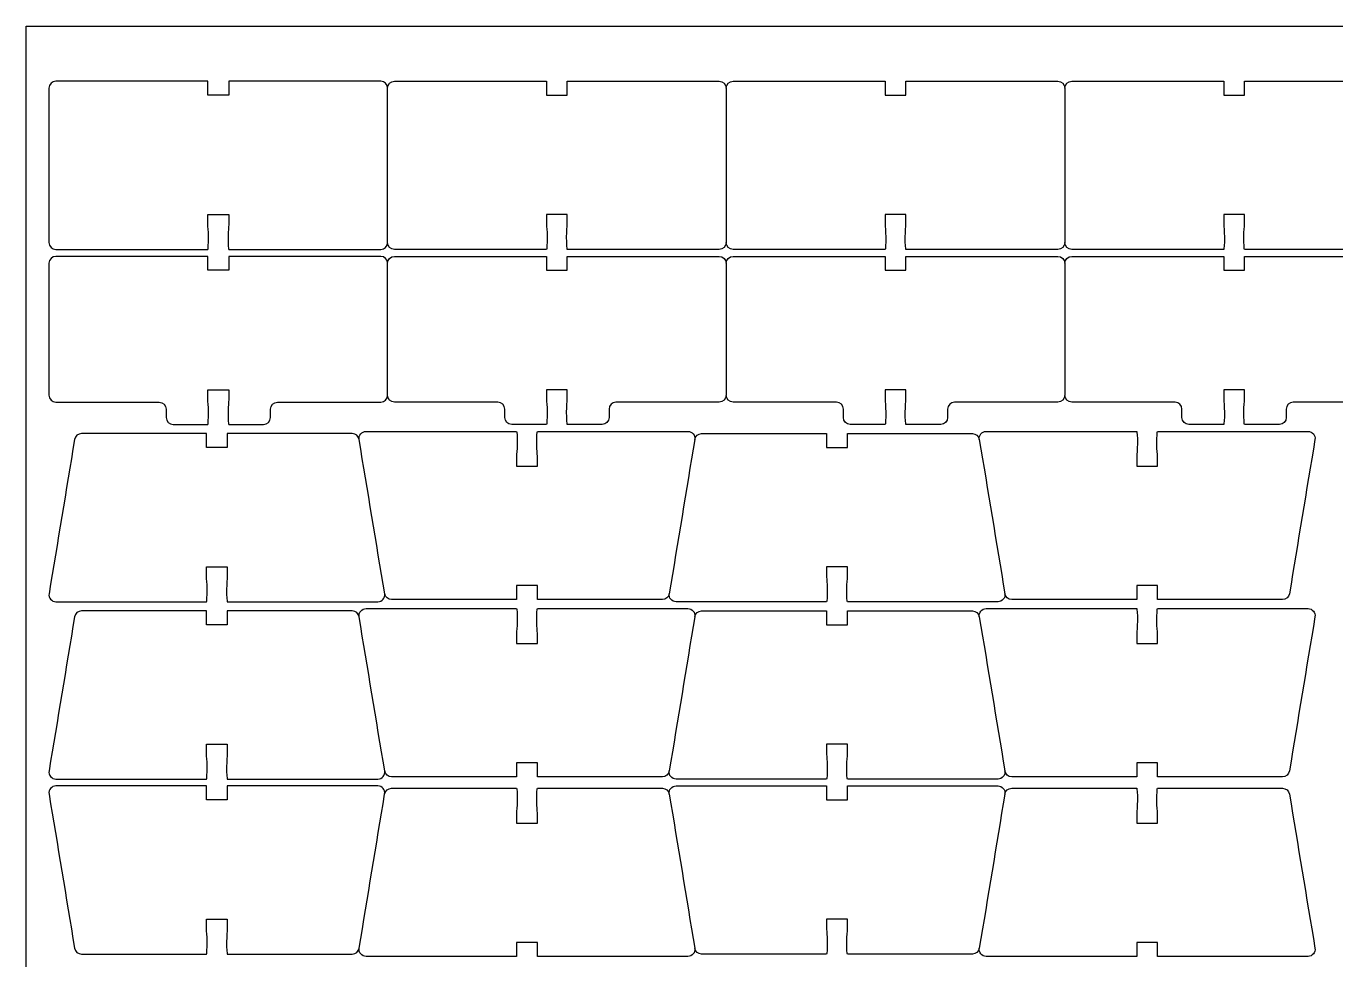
# Model space of a CAD drawing. Extents: x 0 to 500, y 0 to 390.
# Drawn here: x 0.1 to 188.5, y 255.9 to 390.1 of the extents above; entities that cross this region are included whole.
import ezdxf

# ---------------------------------------------------------------- set-up
doc = ezdxf.new("R2010")
doc.units = 0
doc.header["$MEASUREMENT"] = 0
doc.layers.add('DEFAULT', color=18, linetype='CONTINUOUS')

msp = doc.modelspace()

# ---------------------------------------------------------------- linework, layer by layer
at = {"layer": 'DEFAULT', "color": 18}
msp.add_lwpolyline([(500.15, 0.15), (0.15, 0.15), (0.15, 390.15), (500.15, 390.15)], close=True, dxfattribs=at)
at = {"layer": 'DEFAULT', "color": 1}
for points, knots in [([(26.28, 380.23), (27.28, 380.23), (28.27, 380.23), (29.27, 380.23), (29.27, 380.89), (29.27, 381.56), (29.27, 382.23), (36.56, 382.23), (43.84, 382.23), (51.13, 382.23), (51.68, 382.23), (52.12, 381.78), (52.12, 381.23), (52.12, 373.84), (52.12, 366.44), (52.12, 359.05), (52.12, 358.5), (51.68, 358.05), (51.13, 358.05), (43.84, 358.05), (36.56, 358.05), (29.27, 358.05), (29.22, 358.05), (29.18, 358.84), (29.18, 359.8), (29.18, 360.77), (29.27, 361.38), (29.27, 361.55), (29.27, 362.05), (29.27, 362.55), (29.27, 363.05), (28.27, 363.05), (27.28, 363.05), (26.28, 363.05), (26.28, 362.55), (26.28, 362.05), (26.28, 361.55), (26.28, 361.38), (26.37, 360.77), (26.37, 359.8), (26.37, 358.84), (26.33, 358.05), (26.28, 358.05), (18.99, 358.05), (11.71, 358.05), (4.42, 358.05), (3.87, 358.05), (3.43, 358.5), (3.43, 359.05), (3.43, 366.44), (3.43, 373.84), (3.43, 381.23), (3.43, 381.78), (3.87, 382.23), (4.42, 382.23), (11.71, 382.23), (18.99, 382.23), (26.28, 382.23), (26.28, 381.56), (26.28, 380.89), (26.28, 380.23)], [5.67, 5.67, 5.67, 5.67, 14.17, 14.17, 14.17, 19.84, 19.84, 19.84, 81.79, 81.79, 81.79, 82.79, 82.79, 82.79, 145.67, 145.67, 145.67, 146.67, 146.67, 146.67, 208.62, 208.62, 208.62, 209.62, 209.62, 209.62, 210.62, 210.62, 210.62, 214.87, 214.87, 214.87, 223.37, 223.37, 223.37, 227.62, 227.62, 227.62, 228.62, 228.62, 228.62, 229.62, 229.62, 229.62, 291.57, 291.57, 291.57, 292.57, 292.57, 292.57, 355.45, 355.45, 355.45, 356.45, 356.45, 356.45, 418.4, 418.4, 418.4, 424.07, 424.07, 424.07, 424.07]), ([(52.12, 381.23), (52.12, 381.78), (52.57, 382.23), (53.12, 382.23), (60.4, 382.23), (67.69, 382.23), (74.97, 382.23), (74.97, 381.56), (74.97, 380.89), (74.97, 380.23), (75.97, 380.23), (76.97, 380.23), (77.97, 380.23), (77.97, 380.89), (77.97, 381.56), (77.97, 382.23), (85.26, 382.23), (92.54, 382.23), (99.83, 382.23), (100.38, 382.23), (100.82, 381.78), (100.82, 381.23), (100.82, 373.84), (100.82, 366.44), (100.82, 359.05), (100.82, 358.5), (100.38, 358.05), (99.83, 358.05), (92.54, 358.05), (85.26, 358.05), (77.97, 358.05), (77.92, 358.05), (77.87, 358.84), (77.87, 359.8), (77.87, 360.77), (77.97, 361.38), (77.97, 361.55), (77.97, 362.05), (77.97, 362.55), (77.97, 363.05), (76.97, 363.05), (75.97, 363.05), (74.97, 363.05), (74.97, 362.55), (74.97, 362.05), (74.97, 361.55), (74.97, 361.38), (75.07, 360.77), (75.07, 359.8), (75.07, 358.84), (75.03, 358.05), (74.97, 358.05), (67.69, 358.05), (60.4, 358.05), (53.12, 358.05), (52.57, 358.05), (52.12, 358.5), (52.12, 359.05)], [0, 0, 0, 0, 1, 1, 1, 62.95, 62.95, 62.95, 68.62, 68.62, 68.62, 77.12, 77.12, 77.12, 82.79, 82.79, 82.79, 144.74, 144.74, 144.74, 145.74, 145.74, 145.74, 208.62, 208.62, 208.62, 209.62, 209.62, 209.62, 271.57, 271.57, 271.57, 272.57, 272.57, 272.57, 273.57, 273.57, 273.57, 277.82, 277.82, 277.82, 286.32, 286.32, 286.32, 290.57, 290.57, 290.57, 291.57, 291.57, 291.57, 292.57, 292.57, 292.57, 354.52, 354.52, 354.52, 355.52, 355.52, 355.52, 355.52]), ([(100.82, 381.23), (100.82, 381.78), (101.27, 382.23), (101.82, 382.23), (109.1, 382.23), (116.39, 382.23), (123.67, 382.23), (123.67, 381.56), (123.67, 380.89), (123.67, 380.23), (124.67, 380.23), (125.67, 380.23), (126.67, 380.23), (126.67, 380.89), (126.67, 381.56), (126.67, 382.23), (133.95, 382.23), (141.24, 382.23), (148.52, 382.23), (149.07, 382.23), (149.52, 381.78), (149.52, 381.23), (149.52, 373.84), (149.52, 366.44), (149.52, 359.05), (149.52, 358.5), (149.07, 358.05), (148.52, 358.05), (141.24, 358.05), (133.95, 358.05), (126.67, 358.05), (126.62, 358.05), (126.57, 358.84), (126.57, 359.8), (126.57, 360.77), (126.67, 361.38), (126.67, 361.55), (126.67, 362.05), (126.67, 362.55), (126.67, 363.05), (125.67, 363.05), (124.67, 363.05), (123.67, 363.05), (123.67, 362.55), (123.67, 362.05), (123.67, 361.55), (123.67, 361.38), (123.77, 360.77), (123.77, 359.8), (123.77, 358.84), (123.72, 358.05), (123.67, 358.05), (116.39, 358.05), (109.1, 358.05), (101.82, 358.05), (101.27, 358.05), (100.82, 358.5), (100.82, 359.05)], [0, 0, 0, 0, 1, 1, 1, 62.951, 62.951, 62.951, 68.621, 68.621, 68.621, 77.121, 77.121, 77.121, 82.791, 82.791, 82.791, 144.74, 144.74, 144.74, 145.74, 145.74, 145.74, 208.62, 208.62, 208.62, 209.62, 209.62, 209.62, 271.569, 271.569, 271.569, 272.569, 272.569, 272.569, 273.569, 273.569, 273.569, 277.819, 277.819, 277.819, 286.319, 286.319, 286.319, 290.569, 290.569, 290.569, 291.569, 291.569, 291.569, 292.569, 292.569, 292.569, 354.52, 354.52, 354.52, 355.52, 355.52, 355.52, 355.52]), ([(149.52, 381.23), (149.52, 381.78), (149.96, 382.23), (150.51, 382.23), (157.8, 382.23), (165.08, 382.23), (172.37, 382.23), (172.37, 381.56), (172.37, 380.89), (172.37, 380.23), (173.37, 380.23), (174.37, 380.23), (175.37, 380.23), (175.37, 380.89), (175.37, 381.56), (175.37, 382.23), (182.65, 382.23), (189.94, 382.23), (197.22, 382.23), (197.77, 382.23), (198.22, 381.78), (198.22, 381.23), (198.22, 373.84), (198.22, 366.44), (198.22, 359.05), (198.22, 358.5), (197.77, 358.05), (197.22, 358.05), (189.94, 358.05), (182.65, 358.05), (175.37, 358.05), (175.31, 358.05), (175.27, 358.84), (175.27, 359.8), (175.27, 360.77), (175.37, 361.38), (175.37, 361.55), (175.37, 362.05), (175.37, 362.55), (175.37, 363.05), (174.37, 363.05), (173.37, 363.05), (172.37, 363.05), (172.37, 362.55), (172.37, 362.05), (172.37, 361.55), (172.37, 361.38), (172.47, 360.77), (172.47, 359.8), (172.47, 358.84), (172.42, 358.05), (172.37, 358.05), (165.08, 358.05), (157.8, 358.05), (150.51, 358.05), (149.96, 358.05), (149.52, 358.5), (149.52, 359.05)], [0, 0, 0, 0, 1, 1, 1, 62.95, 62.95, 62.95, 68.62, 68.62, 68.62, 77.12, 77.12, 77.12, 82.79, 82.79, 82.79, 144.74, 144.74, 144.74, 145.74, 145.74, 145.74, 208.62, 208.62, 208.62, 209.62, 209.62, 209.62, 271.57, 271.57, 271.57, 272.57, 272.57, 272.57, 273.57, 273.57, 273.57, 277.82, 277.82, 277.82, 286.32, 286.32, 286.32, 290.57, 290.57, 290.57, 291.57, 291.57, 291.57, 292.57, 292.57, 292.57, 354.52, 354.52, 354.52, 355.52, 355.52, 355.52, 355.52]), ([(52.12, 356.06), (52.12, 349.73), (52.12, 343.41), (52.12, 337.08), (52.12, 336.53), (51.68, 336.08), (51.13, 336.08), (46.18, 336.08), (41.23, 336.08), (36.28, 336.08), (35.72, 336.08), (35.28, 335.64), (35.28, 335.08), (35.28, 334.68), (35.28, 334.28), (35.28, 333.88), (35.28, 333.33), (34.83, 332.88), (34.28, 332.88), (32.61, 332.88), (30.94, 332.88), (29.27, 332.88), (29.22, 332.88), (29.18, 333.67), (29.18, 334.63), (29.18, 335.6), (29.27, 336.21), (29.27, 336.38), (29.27, 336.88), (29.27, 337.38), (29.27, 337.88), (28.27, 337.88), (27.28, 337.88), (26.28, 337.88), (26.28, 337.38), (26.28, 336.88), (26.28, 336.38), (26.28, 336.21), (26.37, 335.6), (26.37, 334.63), (26.37, 333.67), (26.33, 332.88), (26.28, 332.88), (24.61, 332.88), (22.94, 332.88), (21.28, 332.88), (20.72, 332.88), (20.28, 333.33), (20.28, 333.88), (20.28, 334.28), (20.28, 334.68), (20.28, 335.08), (20.28, 335.64), (19.83, 336.08), (19.28, 336.08), (14.33, 336.08), (9.38, 336.08), (4.43, 336.08), (3.87, 336.08), (3.43, 336.53), (3.43, 337.08), (3.43, 343.41), (3.43, 349.73), (3.43, 356.06), (3.43, 356.61), (3.87, 357.05), (4.42, 357.05), (11.71, 357.05), (18.99, 357.05), (26.28, 357.05), (26.28, 356.39), (26.28, 355.72), (26.28, 355.05), (27.28, 355.05), (28.27, 355.05), (29.27, 355.05), (29.27, 355.72), (29.27, 356.39), (29.27, 357.05), (36.56, 357.05), (43.84, 357.05), (51.13, 357.05), (51.68, 357.05), (52.12, 356.61), (52.12, 356.06)], [1, 1, 1, 1, 54.79, 54.79, 54.79, 55.79, 55.79, 55.79, 97.88, 97.88, 97.88, 98.88, 98.88, 98.88, 102.28, 102.28, 102.28, 103.28, 103.28, 103.28, 117.46, 117.46, 117.46, 118.46, 118.46, 118.46, 119.46, 119.46, 119.46, 123.71, 123.71, 123.71, 132.21, 132.21, 132.21, 136.46, 136.46, 136.46, 137.46, 137.46, 137.46, 138.46, 138.46, 138.46, 152.63, 152.63, 152.63, 153.63, 153.63, 153.63, 157.03, 157.03, 157.03, 158.03, 158.03, 158.03, 200.12, 200.12, 200.12, 201.12, 201.12, 201.12, 254.91, 254.91, 254.91, 255.91, 255.91, 255.91, 317.86, 317.86, 317.86, 323.53, 323.53, 323.53, 332.03, 332.03, 332.03, 337.7, 337.7, 337.7, 399.65, 399.65, 399.65, 400.65, 400.65, 400.65, 400.65]), ([(52.12, 356.06), (52.12, 356.61), (52.57, 357.05), (53.12, 357.05), (60.4, 357.05), (67.69, 357.05), (74.97, 357.05), (74.97, 356.39), (74.97, 355.72), (74.97, 355.05), (75.97, 355.05), (76.97, 355.05), (77.97, 355.05), (77.97, 355.72), (77.97, 356.39), (77.97, 357.05), (85.26, 357.05), (92.54, 357.05), (99.83, 357.05), (100.38, 357.05), (100.82, 356.61), (100.82, 356.06), (100.82, 349.73), (100.82, 343.41), (100.82, 337.08), (100.82, 336.53), (100.38, 336.08), (99.82, 336.08), (94.87, 336.08), (89.92, 336.08), (84.97, 336.08), (84.42, 336.08), (83.97, 335.64), (83.97, 335.08), (83.97, 334.68), (83.97, 334.28), (83.97, 333.88), (83.97, 333.33), (83.52, 332.88), (82.97, 332.88), (81.31, 332.88), (79.64, 332.88), (77.97, 332.88), (77.92, 332.88), (77.87, 333.67), (77.87, 334.63), (77.87, 335.6), (77.97, 336.21), (77.97, 336.38), (77.97, 336.88), (77.97, 337.38), (77.97, 337.88), (76.97, 337.88), (75.97, 337.88), (74.97, 337.88), (74.97, 337.38), (74.97, 336.88), (74.97, 336.38), (74.97, 336.21), (75.07, 335.6), (75.07, 334.63), (75.07, 333.67), (75.03, 332.88), (74.97, 332.88), (73.31, 332.88), (71.64, 332.88), (69.97, 332.88), (69.42, 332.88), (68.98, 333.33), (68.98, 333.88), (68.98, 334.28), (68.98, 334.68), (68.98, 335.08), (68.98, 335.64), (68.53, 336.08), (67.97, 336.08), (63.02, 336.08), (58.08, 336.08), (53.13, 336.08), (52.57, 336.08), (52.12, 336.53), (52.12, 337.08)], [0, 0, 0, 0, 1, 1, 1, 62.95, 62.95, 62.95, 68.62, 68.62, 68.62, 77.12, 77.12, 77.12, 82.79, 82.79, 82.79, 144.74, 144.74, 144.74, 145.74, 145.74, 145.74, 199.53, 199.53, 199.53, 200.53, 200.53, 200.53, 242.62, 242.62, 242.62, 243.62, 243.62, 243.62, 247.02, 247.02, 247.02, 248.02, 248.02, 248.02, 262.2, 262.2, 262.2, 263.2, 263.2, 263.2, 264.2, 264.2, 264.2, 268.45, 268.45, 268.45, 276.95, 276.95, 276.95, 281.2, 281.2, 281.2, 282.2, 282.2, 282.2, 283.2, 283.2, 283.2, 297.37, 297.37, 297.37, 298.37, 298.37, 298.37, 301.77, 301.77, 301.77, 302.77, 302.77, 302.77, 344.86, 344.86, 344.86, 345.86, 345.86, 345.86, 345.86]), ([(100.82, 356.06), (100.82, 356.61), (101.27, 357.05), (101.82, 357.05), (109.1, 357.05), (116.39, 357.05), (123.67, 357.05), (123.67, 356.39), (123.67, 355.72), (123.67, 355.05), (124.67, 355.05), (125.67, 355.05), (126.67, 355.05), (126.67, 355.72), (126.67, 356.39), (126.67, 357.05), (133.95, 357.05), (141.24, 357.05), (148.52, 357.05), (149.07, 357.05), (149.52, 356.61), (149.52, 356.06), (149.52, 349.73), (149.52, 343.41), (149.52, 337.08), (149.52, 336.53), (149.07, 336.08), (148.52, 336.08), (143.57, 336.08), (138.62, 336.08), (133.67, 336.08), (133.12, 336.08), (132.67, 335.64), (132.67, 335.08), (132.67, 334.68), (132.67, 334.28), (132.67, 333.88), (132.67, 333.33), (132.22, 332.88), (131.67, 332.88), (130, 332.88), (128.34, 332.88), (126.67, 332.88), (126.62, 332.88), (126.57, 333.67), (126.57, 334.63), (126.57, 335.6), (126.67, 336.21), (126.67, 336.38), (126.67, 336.88), (126.67, 337.38), (126.67, 337.88), (125.67, 337.88), (124.67, 337.88), (123.67, 337.88), (123.67, 337.38), (123.67, 336.88), (123.67, 336.38), (123.67, 336.21), (123.77, 335.6), (123.77, 334.63), (123.77, 333.67), (123.72, 332.88), (123.67, 332.88), (122, 332.88), (120.34, 332.88), (118.67, 332.88), (118.12, 332.88), (117.67, 333.33), (117.67, 333.88), (117.67, 334.28), (117.67, 334.68), (117.67, 335.08), (117.67, 335.64), (117.23, 336.08), (116.67, 336.08), (111.72, 336.08), (106.77, 336.08), (101.82, 336.08), (101.27, 336.08), (100.82, 336.53), (100.82, 337.08)], [0, 0, 0, 0, 1, 1, 1, 62.95, 62.95, 62.95, 68.62, 68.62, 68.62, 77.12, 77.12, 77.12, 82.79, 82.79, 82.79, 144.74, 144.74, 144.74, 145.74, 145.74, 145.74, 199.53, 199.53, 199.53, 200.53, 200.53, 200.53, 242.62, 242.62, 242.62, 243.62, 243.62, 243.62, 247.02, 247.02, 247.02, 248.02, 248.02, 248.02, 262.2, 262.2, 262.2, 263.2, 263.2, 263.2, 264.2, 264.2, 264.2, 268.45, 268.45, 268.45, 276.95, 276.95, 276.95, 281.2, 281.2, 281.2, 282.2, 282.2, 282.2, 283.2, 283.2, 283.2, 297.37, 297.37, 297.37, 298.37, 298.37, 298.37, 301.77, 301.77, 301.77, 302.77, 302.77, 302.77, 344.86, 344.86, 344.86, 345.86, 345.86, 345.86, 345.86]), ([(149.52, 356.06), (149.52, 356.61), (149.96, 357.05), (150.51, 357.05), (157.8, 357.05), (165.08, 357.05), (172.37, 357.05), (172.37, 356.39), (172.37, 355.72), (172.37, 355.05), (173.37, 355.05), (174.37, 355.05), (175.37, 355.05), (175.37, 355.72), (175.37, 356.39), (175.37, 357.05), (182.65, 357.05), (189.94, 357.05), (197.22, 357.05), (197.77, 357.05), (198.22, 356.61), (198.22, 356.06), (198.22, 349.73), (198.22, 343.41), (198.22, 337.08), (198.22, 336.53), (197.77, 336.08), (197.22, 336.08), (192.27, 336.08), (187.32, 336.08), (182.37, 336.08), (181.82, 336.08), (181.37, 335.64), (181.37, 335.08), (181.37, 334.68), (181.37, 334.28), (181.37, 333.88), (181.37, 333.33), (180.92, 332.88), (180.37, 332.88), (178.7, 332.88), (177.03, 332.88), (175.37, 332.88), (175.31, 332.88), (175.27, 333.67), (175.27, 334.63), (175.27, 335.6), (175.37, 336.21), (175.37, 336.38), (175.37, 336.88), (175.37, 337.38), (175.37, 337.88), (174.37, 337.88), (173.37, 337.88), (172.37, 337.88), (172.37, 337.38), (172.37, 336.88), (172.37, 336.38), (172.37, 336.21), (172.47, 335.6), (172.47, 334.63), (172.47, 333.67), (172.42, 332.88), (172.37, 332.88), (170.7, 332.88), (169.04, 332.88), (167.37, 332.88), (166.82, 332.88), (166.37, 333.33), (166.37, 333.88), (166.37, 334.28), (166.37, 334.68), (166.37, 335.08), (166.37, 335.64), (165.92, 336.08), (165.37, 336.08), (160.42, 336.08), (155.47, 336.08), (150.52, 336.08), (149.97, 336.08), (149.52, 336.53), (149.52, 337.08)], [0, 0, 0, 0, 1, 1, 1, 62.95, 62.95, 62.95, 68.62, 68.62, 68.62, 77.12, 77.12, 77.12, 82.79, 82.79, 82.79, 144.74, 144.74, 144.74, 145.74, 145.74, 145.74, 199.53, 199.53, 199.53, 200.53, 200.53, 200.53, 242.62, 242.62, 242.62, 243.62, 243.62, 243.62, 247.02, 247.02, 247.02, 248.02, 248.02, 248.02, 262.2, 262.2, 262.2, 263.2, 263.2, 263.2, 264.2, 264.2, 264.2, 268.45, 268.45, 268.45, 276.95, 276.95, 276.95, 281.2, 281.2, 281.2, 282.2, 282.2, 282.2, 283.2, 283.2, 283.2, 297.37, 297.37, 297.37, 298.37, 298.37, 298.37, 301.77, 301.77, 301.77, 302.77, 302.77, 302.77, 344.86, 344.86, 344.86, 345.86, 345.86, 345.86, 345.86]), ([(26.07, 329.56), (27.07, 329.56), (28.07, 329.56), (29.07, 329.56), (29.07, 330.22), (29.07, 330.89), (29.07, 331.56), (35.07, 331.56), (41.06, 331.56), (47.05, 331.56), (47.54, 331.56), (47.96, 331.2), (48.03, 330.73), (49.26, 323.33), (50.48, 315.94), (51.71, 308.54), (51.81, 307.94), (51.34, 307.39), (50.72, 307.39), (43.51, 307.39), (36.29, 307.39), (29.07, 307.39), (29.02, 307.39), (28.97, 308.17), (28.97, 309.14), (28.97, 310.1), (29.07, 310.71), (29.07, 310.88), (29.07, 311.38), (29.07, 311.88), (29.07, 312.38), (28.07, 312.38), (27.07, 312.38), (26.07, 312.38), (26.07, 311.88), (26.07, 311.38), (26.07, 310.88), (26.07, 310.71), (26.17, 310.1), (26.17, 309.14), (26.17, 308.17), (26.13, 307.39), (26.07, 307.39), (18.86, 307.39), (11.64, 307.39), (4.42, 307.39), (3.81, 307.39), (3.34, 307.94), (3.44, 308.54), (4.66, 315.94), (5.89, 323.33), (7.11, 330.73), (7.19, 331.2), (7.61, 331.56), (8.09, 331.56), (14.09, 331.56), (20.08, 331.56), (26.07, 331.56), (26.07, 330.89), (26.07, 330.22), (26.07, 329.56)], [5.67, 5.67, 5.67, 5.67, 14.17, 14.17, 14.17, 19.84, 19.84, 19.84, 70.81, 70.81, 70.81, 71.81, 71.81, 71.81, 135.545881, 135.545881, 135.545881, 136.545881, 136.545881, 136.545881, 197.915881, 197.915881, 197.915881, 198.915881, 198.915881, 198.915881, 199.915881, 199.915881, 199.915881, 204.165881, 204.165881, 204.165881, 212.665881, 212.665881, 212.665881, 216.915881, 216.915881, 216.915881, 217.915881, 217.915881, 217.915881, 218.915881, 218.915881, 218.915881, 280.285881, 280.285881, 280.285881, 281.285881, 281.285881, 281.285881, 345.021762, 345.021762, 345.021762, 346.021762, 346.021762, 346.021762, 396.991762, 396.991762, 396.991762, 402.661762, 402.661762, 402.661762, 402.661762]), ([(48.03, 330.73), (47.94, 331.33), (48.4, 331.88), (49.02, 331.88), (56.24, 331.88), (63.45, 331.88), (70.67, 331.88), (70.72, 331.88), (70.77, 331.1), (70.77, 330.13), (70.77, 329.17), (70.67, 328.56), (70.67, 328.38), (70.67, 327.88), (70.67, 327.38), (70.67, 326.88), (71.67, 326.88), (72.67, 326.88), (73.67, 326.88), (73.67, 327.38), (73.67, 327.88), (73.67, 328.38), (73.67, 328.56), (73.57, 329.17), (73.57, 330.13), (73.57, 331.1), (73.61, 331.88), (73.67, 331.88), (80.88, 331.88), (88.1, 331.88), (95.32, 331.88), (95.93, 331.88), (96.4, 331.33), (96.3, 330.73), (95.08, 323.33), (93.85, 315.94), (92.63, 308.54), (92.55, 308.06), (92.14, 307.71), (91.65, 307.71), (85.65, 307.71), (79.66, 307.71), (73.67, 307.71), (73.67, 308.38), (73.67, 309.04), (73.67, 309.71), (72.67, 309.71), (71.67, 309.71), (70.67, 309.71), (70.67, 309.04), (70.67, 308.38), (70.67, 307.71), (64.67, 307.71), (58.68, 307.71), (52.69, 307.71), (52.2, 307.71), (51.78, 308.06), (51.71, 308.54)], [0, 0, 0, 0, 1, 1, 1, 62.37, 62.37, 62.37, 63.37, 63.37, 63.37, 64.37, 64.37, 64.37, 68.62, 68.62, 68.62, 77.12, 77.12, 77.12, 81.37, 81.37, 81.37, 82.37, 82.37, 82.37, 83.37, 83.37, 83.37, 144.74, 144.74, 144.74, 145.74, 145.74, 145.74, 209.475881, 209.475881, 209.475881, 210.475881, 210.475881, 210.475881, 261.445881, 261.445881, 261.445881, 267.115881, 267.115881, 267.115881, 275.615881, 275.615881, 275.615881, 281.285881, 281.285881, 281.285881, 332.255881, 332.255881, 332.255881, 333.255881, 333.255881, 333.255881, 333.255881]), ([(96.3, 330.73), (96.38, 331.2), (96.8, 331.56), (97.28, 331.56), (103.28, 331.56), (109.27, 331.56), (115.26, 331.56), (115.26, 330.89), (115.26, 330.22), (115.26, 329.56), (116.26, 329.56), (117.26, 329.56), (118.26, 329.56), (118.26, 330.22), (118.26, 330.89), (118.26, 331.56), (124.26, 331.56), (130.25, 331.56), (136.24, 331.56), (136.73, 331.56), (137.15, 331.2), (137.22, 330.73), (138.45, 323.33), (139.67, 315.94), (140.9, 308.54), (140.99, 307.94), (140.53, 307.39), (139.91, 307.39), (132.69, 307.39), (125.48, 307.39), (118.26, 307.39), (118.21, 307.39), (118.16, 308.17), (118.16, 309.14), (118.16, 310.1), (118.26, 310.71), (118.26, 310.88), (118.26, 311.38), (118.26, 311.88), (118.26, 312.38), (117.26, 312.38), (116.26, 312.38), (115.26, 312.38), (115.26, 311.88), (115.26, 311.38), (115.26, 310.88), (115.26, 310.71), (115.36, 310.1), (115.36, 309.14), (115.36, 308.17), (115.32, 307.39), (115.26, 307.39), (108.05, 307.39), (100.83, 307.39), (93.61, 307.39), (93, 307.39), (92.53, 307.94), (92.63, 308.54)], [0, 0, 0, 0, 1, 1, 1, 51.97, 51.97, 51.97, 57.64, 57.64, 57.64, 66.14, 66.14, 66.14, 71.81, 71.81, 71.81, 122.78, 122.78, 122.78, 123.78, 123.78, 123.78, 187.515881, 187.515881, 187.515881, 188.515881, 188.515881, 188.515881, 249.885881, 249.885881, 249.885881, 250.885881, 250.885881, 250.885881, 251.885881, 251.885881, 251.885881, 256.135881, 256.135881, 256.135881, 264.635881, 264.635881, 264.635881, 268.885881, 268.885881, 268.885881, 269.885881, 269.885881, 269.885881, 270.885881, 270.885881, 270.885881, 332.255881, 332.255881, 332.255881, 333.255881, 333.255881, 333.255881, 333.255881]), ([(137.22, 330.73), (137.12, 331.33), (137.59, 331.88), (138.21, 331.88), (145.42, 331.88), (152.64, 331.88), (159.86, 331.88), (159.91, 331.88), (159.96, 331.1), (159.96, 330.13), (159.96, 329.17), (159.86, 328.56), (159.86, 328.38), (159.86, 327.88), (159.86, 327.38), (159.86, 326.88), (160.86, 326.88), (161.86, 326.88), (162.86, 326.88), (162.86, 327.38), (162.86, 327.88), (162.86, 328.38), (162.86, 328.56), (162.76, 329.17), (162.76, 330.13), (162.76, 331.1), (162.8, 331.88), (162.86, 331.88), (170.07, 331.88), (177.29, 331.88), (184.51, 331.88), (185.12, 331.88), (185.59, 331.33), (185.49, 330.73), (184.27, 323.33), (183.04, 315.94), (181.82, 308.54), (181.74, 308.06), (181.32, 307.71), (180.84, 307.71), (174.84, 307.71), (168.85, 307.71), (162.86, 307.71), (162.86, 308.38), (162.86, 309.04), (162.86, 309.71), (161.86, 309.71), (160.86, 309.71), (159.86, 309.71), (159.86, 309.04), (159.86, 308.38), (159.86, 307.71), (153.86, 307.71), (147.87, 307.71), (141.88, 307.71), (141.39, 307.71), (140.97, 308.06), (140.9, 308.54)], [0, 0, 0, 0, 1, 1, 1, 62.37, 62.37, 62.37, 63.37, 63.37, 63.37, 64.37, 64.37, 64.37, 68.62, 68.62, 68.62, 77.12, 77.12, 77.12, 81.37, 81.37, 81.37, 82.37, 82.37, 82.37, 83.37, 83.37, 83.37, 144.74, 144.74, 144.74, 145.74, 145.74, 145.74, 209.475881, 209.475881, 209.475881, 210.475881, 210.475881, 210.475881, 261.445881, 261.445881, 261.445881, 267.115881, 267.115881, 267.115881, 275.615881, 275.615881, 275.615881, 281.285881, 281.285881, 281.285881, 332.255881, 332.255881, 332.255881, 333.255881, 333.255881, 333.255881, 333.255881]), ([(26.07, 304.06), (27.07, 304.06), (28.07, 304.06), (29.07, 304.06), (29.07, 304.73), (29.07, 305.39), (29.07, 306.06), (35.07, 306.06), (41.06, 306.06), (47.05, 306.06), (47.54, 306.06), (47.96, 305.71), (48.03, 305.23), (49.26, 297.83), (50.48, 290.44), (51.71, 283.05), (51.81, 282.44), (51.34, 281.89), (50.72, 281.89), (43.51, 281.89), (36.29, 281.89), (29.07, 281.89), (29.02, 281.89), (28.97, 282.67), (28.97, 283.64), (28.97, 284.6), (29.07, 285.21), (29.07, 285.39), (29.07, 285.89), (29.07, 286.39), (29.07, 286.89), (28.07, 286.89), (27.07, 286.89), (26.07, 286.89), (26.07, 286.39), (26.07, 285.89), (26.07, 285.39), (26.07, 285.21), (26.17, 284.6), (26.17, 283.64), (26.17, 282.67), (26.13, 281.89), (26.07, 281.89), (18.86, 281.89), (11.64, 281.89), (4.42, 281.89), (3.81, 281.89), (3.34, 282.44), (3.44, 283.05), (4.66, 290.44), (5.89, 297.83), (7.11, 305.23), (7.19, 305.71), (7.61, 306.06), (8.09, 306.06), (14.09, 306.06), (20.08, 306.06), (26.07, 306.06), (26.07, 305.39), (26.07, 304.73), (26.07, 304.06)], [5.67, 5.67, 5.67, 5.67, 14.17, 14.17, 14.17, 19.84, 19.84, 19.84, 70.81, 70.81, 70.81, 71.81, 71.81, 71.81, 135.545881, 135.545881, 135.545881, 136.545881, 136.545881, 136.545881, 197.915881, 197.915881, 197.915881, 198.915881, 198.915881, 198.915881, 199.915881, 199.915881, 199.915881, 204.165881, 204.165881, 204.165881, 212.665881, 212.665881, 212.665881, 216.915881, 216.915881, 216.915881, 217.915881, 217.915881, 217.915881, 218.915881, 218.915881, 218.915881, 280.285881, 280.285881, 280.285881, 281.285881, 281.285881, 281.285881, 345.021762, 345.021762, 345.021762, 346.021762, 346.021762, 346.021762, 396.991762, 396.991762, 396.991762, 402.661762, 402.661762, 402.661762, 402.661762]), ([(48.03, 305.23), (47.94, 305.83), (48.4, 306.39), (49.02, 306.39), (56.24, 306.39), (63.45, 306.39), (70.67, 306.39), (70.72, 306.39), (70.77, 305.6), (70.77, 304.64), (70.77, 303.67), (70.67, 303.06), (70.67, 302.89), (70.67, 302.39), (70.67, 301.89), (70.67, 301.39), (71.67, 301.39), (72.67, 301.39), (73.67, 301.39), (73.67, 301.89), (73.67, 302.39), (73.67, 302.89), (73.67, 303.06), (73.57, 303.67), (73.57, 304.64), (73.57, 305.6), (73.61, 306.39), (73.67, 306.39), (80.88, 306.39), (88.1, 306.39), (95.32, 306.39), (95.93, 306.39), (96.4, 305.83), (96.3, 305.23), (95.08, 297.83), (93.85, 290.44), (92.63, 283.05), (92.55, 282.57), (92.14, 282.21), (91.65, 282.21), (85.65, 282.21), (79.66, 282.21), (73.67, 282.21), (73.67, 282.88), (73.67, 283.55), (73.67, 284.21), (72.67, 284.21), (71.67, 284.21), (70.67, 284.21), (70.67, 283.55), (70.67, 282.88), (70.67, 282.21), (64.67, 282.21), (58.68, 282.21), (52.69, 282.21), (52.2, 282.21), (51.78, 282.57), (51.71, 283.05)], [0, 0, 0, 0, 1, 1, 1, 62.37, 62.37, 62.37, 63.37, 63.37, 63.37, 64.37, 64.37, 64.37, 68.62, 68.62, 68.62, 77.12, 77.12, 77.12, 81.37, 81.37, 81.37, 82.37, 82.37, 82.37, 83.37, 83.37, 83.37, 144.74, 144.74, 144.74, 145.74, 145.74, 145.74, 209.475881, 209.475881, 209.475881, 210.475881, 210.475881, 210.475881, 261.445881, 261.445881, 261.445881, 267.115881, 267.115881, 267.115881, 275.615881, 275.615881, 275.615881, 281.285881, 281.285881, 281.285881, 332.255881, 332.255881, 332.255881, 333.255881, 333.255881, 333.255881, 333.255881]), ([(96.3, 305.23), (96.38, 305.71), (96.8, 306.06), (97.28, 306.06), (103.28, 306.06), (109.27, 306.06), (115.26, 306.06), (115.26, 305.39), (115.26, 304.73), (115.26, 304.06), (116.26, 304.06), (117.26, 304.06), (118.26, 304.06), (118.26, 304.73), (118.26, 305.39), (118.26, 306.06), (124.26, 306.06), (130.25, 306.06), (136.24, 306.06), (136.73, 306.06), (137.15, 305.71), (137.22, 305.23), (138.45, 297.83), (139.67, 290.44), (140.9, 283.05), (140.99, 282.44), (140.53, 281.89), (139.91, 281.89), (132.69, 281.89), (125.48, 281.89), (118.26, 281.89), (118.21, 281.89), (118.16, 282.67), (118.16, 283.64), (118.16, 284.6), (118.26, 285.21), (118.26, 285.39), (118.26, 285.89), (118.26, 286.39), (118.26, 286.89), (117.26, 286.89), (116.26, 286.89), (115.26, 286.89), (115.26, 286.39), (115.26, 285.89), (115.26, 285.39), (115.26, 285.21), (115.36, 284.6), (115.36, 283.64), (115.36, 282.67), (115.32, 281.89), (115.26, 281.89), (108.05, 281.89), (100.83, 281.89), (93.61, 281.89), (93, 281.89), (92.53, 282.44), (92.63, 283.05)], [0, 0, 0, 0, 1, 1, 1, 51.97, 51.97, 51.97, 57.64, 57.64, 57.64, 66.14, 66.14, 66.14, 71.81, 71.81, 71.81, 122.78, 122.78, 122.78, 123.78, 123.78, 123.78, 187.515881, 187.515881, 187.515881, 188.515881, 188.515881, 188.515881, 249.885881, 249.885881, 249.885881, 250.885881, 250.885881, 250.885881, 251.885881, 251.885881, 251.885881, 256.135881, 256.135881, 256.135881, 264.635881, 264.635881, 264.635881, 268.885881, 268.885881, 268.885881, 269.885881, 269.885881, 269.885881, 270.885881, 270.885881, 270.885881, 332.255881, 332.255881, 332.255881, 333.255881, 333.255881, 333.255881, 333.255881]), ([(137.22, 305.23), (137.12, 305.83), (137.59, 306.39), (138.21, 306.39), (145.42, 306.39), (152.64, 306.39), (159.86, 306.39), (159.91, 306.39), (159.96, 305.6), (159.96, 304.64), (159.96, 303.67), (159.86, 303.06), (159.86, 302.89), (159.86, 302.39), (159.86, 301.89), (159.86, 301.39), (160.86, 301.39), (161.86, 301.39), (162.86, 301.39), (162.86, 301.89), (162.86, 302.39), (162.86, 302.89), (162.86, 303.06), (162.76, 303.67), (162.76, 304.64), (162.76, 305.6), (162.8, 306.39), (162.86, 306.39), (170.07, 306.39), (177.29, 306.39), (184.51, 306.39), (185.12, 306.39), (185.59, 305.83), (185.49, 305.23), (184.27, 297.83), (183.04, 290.44), (181.82, 283.05), (181.74, 282.57), (181.32, 282.21), (180.84, 282.21), (174.84, 282.21), (168.85, 282.21), (162.86, 282.21), (162.86, 282.88), (162.86, 283.55), (162.86, 284.21), (161.86, 284.21), (160.86, 284.21), (159.86, 284.21), (159.86, 283.55), (159.86, 282.88), (159.86, 282.21), (153.86, 282.21), (147.87, 282.21), (141.88, 282.21), (141.39, 282.21), (140.97, 282.57), (140.9, 283.05)], [0, 0, 0, 0, 1, 1, 1, 62.37, 62.37, 62.37, 63.37, 63.37, 63.37, 64.37, 64.37, 64.37, 68.62, 68.62, 68.62, 77.12, 77.12, 77.12, 81.37, 81.37, 81.37, 82.37, 82.37, 82.37, 83.37, 83.37, 83.37, 144.74, 144.74, 144.74, 145.74, 145.74, 145.74, 209.475881, 209.475881, 209.475881, 210.475881, 210.475881, 210.475881, 261.445881, 261.445881, 261.445881, 267.115881, 267.115881, 267.115881, 275.615881, 275.615881, 275.615881, 281.285881, 281.285881, 281.285881, 332.255881, 332.255881, 332.255881, 333.255881, 333.255881, 333.255881, 333.255881]), ([(26.07, 278.89), (27.07, 278.89), (28.07, 278.89), (29.07, 278.89), (29.07, 279.56), (29.07, 280.22), (29.07, 280.89), (36.29, 280.89), (43.51, 280.89), (50.72, 280.89), (51.34, 280.89), (51.81, 280.34), (51.7, 279.73), (50.48, 272.34), (49.26, 264.94), (48.04, 257.55), (47.95, 257.07), (47.54, 256.72), (47.05, 256.72), (41.06, 256.72), (35.07, 256.72), (29.07, 256.72), (29.02, 256.72), (28.97, 257.5), (28.97, 258.47), (28.97, 259.43), (29.07, 260.04), (29.07, 260.22), (29.07, 260.72), (29.07, 261.22), (29.07, 261.72), (28.07, 261.72), (27.07, 261.72), (26.07, 261.72), (26.07, 261.22), (26.07, 260.72), (26.07, 260.22), (26.07, 260.04), (26.17, 259.43), (26.17, 258.47), (26.17, 257.5), (26.13, 256.72), (26.07, 256.72), (20.08, 256.72), (14.09, 256.72), (8.09, 256.72), (7.61, 256.72), (7.19, 257.07), (7.11, 257.55), (5.89, 264.94), (4.66, 272.34), (3.44, 279.73), (3.34, 280.34), (3.81, 280.89), (4.42, 280.89), (11.64, 280.89), (18.85, 280.89), (26.07, 280.89), (26.07, 280.22), (26.07, 279.56), (26.07, 278.89)], [5.66, 5.66, 5.66, 5.66, 14.17, 14.17, 14.17, 19.83, 19.83, 19.83, 81.2, 81.2, 81.2, 82.2, 82.2, 82.2, 145.934248, 145.934248, 145.934248, 146.934248, 146.934248, 146.934248, 197.894248, 197.894248, 197.894248, 198.894248, 198.894248, 198.894248, 199.894248, 199.894248, 199.894248, 204.154248, 204.154248, 204.154248, 212.664248, 212.664248, 212.664248, 216.924248, 216.924248, 216.924248, 217.924248, 217.924248, 217.924248, 218.924248, 218.924248, 218.924248, 269.884248, 269.884248, 269.884248, 270.884248, 270.884248, 270.884248, 334.618497, 334.618497, 334.618497, 335.618497, 335.618497, 335.618497, 396.988497, 396.988497, 396.988497, 402.648497, 402.648497, 402.648497, 402.648497]), ([(92.63, 279.73), (92.53, 280.34), (93, 280.89), (93.61, 280.89), (100.83, 280.89), (108.04, 280.89), (115.26, 280.89), (115.26, 280.22), (115.26, 279.56), (115.26, 278.89), (116.26, 278.89), (117.26, 278.89), (118.26, 278.89), (118.26, 279.56), (118.26, 280.22), (118.26, 280.89), (125.48, 280.89), (132.7, 280.89), (139.91, 280.89), (140.53, 280.89), (141, 280.34), (140.89, 279.73), (139.67, 272.34), (138.45, 264.94), (137.22, 257.55), (137.14, 257.07), (136.73, 256.72), (136.24, 256.72), (130.25, 256.72), (124.26, 256.72), (118.26, 256.72), (118.21, 256.72), (118.16, 257.5), (118.16, 258.47), (118.16, 259.43), (118.26, 260.04), (118.26, 260.22), (118.26, 260.72), (118.26, 261.22), (118.26, 261.72), (117.26, 261.72), (116.26, 261.72), (115.26, 261.72), (115.26, 261.22), (115.26, 260.72), (115.26, 260.22), (115.26, 260.04), (115.36, 259.43), (115.36, 258.47), (115.36, 257.5), (115.32, 256.72), (115.26, 256.72), (109.27, 256.72), (103.28, 256.72), (97.28, 256.72), (96.8, 256.72), (96.38, 257.07), (96.3, 257.55)], [0, 0, 0, 0, 1, 1, 1, 62.37, 62.37, 62.37, 68.03, 68.03, 68.03, 76.54, 76.54, 76.54, 82.2, 82.2, 82.2, 143.57, 143.57, 143.57, 144.57, 144.57, 144.57, 208.304248, 208.304248, 208.304248, 209.304248, 209.304248, 209.304248, 260.264248, 260.264248, 260.264248, 261.264248, 261.264248, 261.264248, 262.264248, 262.264248, 262.264248, 266.524248, 266.524248, 266.524248, 275.034248, 275.034248, 275.034248, 279.294248, 279.294248, 279.294248, 280.294248, 280.294248, 280.294248, 281.294248, 281.294248, 281.294248, 332.254248, 332.254248, 332.254248, 333.254248, 333.254248, 333.254248, 333.254248]), ([(51.7, 279.73), (51.79, 280.21), (52.2, 280.56), (52.69, 280.56), (58.68, 280.56), (64.67, 280.56), (70.67, 280.56), (70.72, 280.56), (70.77, 279.78), (70.77, 278.81), (70.77, 277.85), (70.67, 277.24), (70.67, 277.06), (70.67, 276.56), (70.67, 276.06), (70.67, 275.56), (71.67, 275.56), (72.67, 275.56), (73.67, 275.56), (73.67, 276.06), (73.67, 276.56), (73.67, 277.06), (73.67, 277.24), (73.57, 277.85), (73.57, 278.81), (73.57, 279.78), (73.61, 280.56), (73.67, 280.56), (79.66, 280.56), (85.65, 280.56), (91.65, 280.56), (92.13, 280.56), (92.55, 280.21), (92.63, 279.73), (93.85, 272.34), (95.08, 264.94), (96.3, 257.55), (96.4, 256.94), (95.93, 256.39), (95.32, 256.39), (88.1, 256.39), (80.88, 256.39), (73.67, 256.39), (73.67, 257.06), (73.67, 257.72), (73.67, 258.39), (72.67, 258.39), (71.67, 258.39), (70.67, 258.39), (70.67, 257.72), (70.67, 257.06), (70.67, 256.39), (63.45, 256.39), (56.23, 256.39), (49.02, 256.39), (48.4, 256.39), (47.93, 256.94), (48.04, 257.55)], [0, 0, 0, 0, 1, 1, 1, 51.96, 51.96, 51.96, 52.96, 52.96, 52.96, 53.96, 53.96, 53.96, 58.22, 58.22, 58.22, 66.73, 66.73, 66.73, 70.99, 70.99, 70.99, 71.99, 71.99, 71.99, 72.99, 72.99, 72.99, 123.95, 123.95, 123.95, 124.95, 124.95, 124.95, 188.684248, 188.684248, 188.684248, 189.684248, 189.684248, 189.684248, 251.054248, 251.054248, 251.054248, 256.714248, 256.714248, 256.714248, 265.224248, 265.224248, 265.224248, 270.884248, 270.884248, 270.884248, 332.254248, 332.254248, 332.254248, 333.254248, 333.254248, 333.254248, 333.254248]), ([(140.89, 279.73), (140.97, 280.21), (141.39, 280.56), (141.88, 280.56), (147.87, 280.56), (153.86, 280.56), (159.86, 280.56), (159.91, 280.56), (159.96, 279.78), (159.96, 278.81), (159.96, 277.85), (159.86, 277.24), (159.86, 277.06), (159.86, 276.56), (159.86, 276.06), (159.86, 275.56), (160.86, 275.56), (161.86, 275.56), (162.86, 275.56), (162.86, 276.06), (162.86, 276.56), (162.86, 277.06), (162.86, 277.24), (162.75, 277.85), (162.75, 278.81), (162.75, 279.78), (162.8, 280.56), (162.86, 280.56), (168.85, 280.56), (174.84, 280.56), (180.83, 280.56), (181.32, 280.56), (181.74, 280.21), (181.82, 279.73), (183.04, 272.34), (184.27, 264.94), (185.49, 257.55), (185.59, 256.94), (185.12, 256.39), (184.51, 256.39), (177.29, 256.39), (170.07, 256.39), (162.86, 256.39), (162.86, 257.06), (162.86, 257.72), (162.86, 258.39), (161.86, 258.39), (160.86, 258.39), (159.86, 258.39), (159.86, 257.72), (159.86, 257.06), (159.86, 256.39), (152.64, 256.39), (145.42, 256.39), (138.21, 256.39), (137.59, 256.39), (137.12, 256.94), (137.22, 257.55)], [0, 0, 0, 0, 1, 1, 1, 51.96, 51.96, 51.96, 52.96, 52.96, 52.96, 53.96, 53.96, 53.96, 58.22, 58.22, 58.22, 66.73, 66.73, 66.73, 70.99, 70.99, 70.99, 71.99, 71.99, 71.99, 72.99, 72.99, 72.99, 123.95, 123.95, 123.95, 124.95, 124.95, 124.95, 188.684248, 188.684248, 188.684248, 189.684248, 189.684248, 189.684248, 251.054248, 251.054248, 251.054248, 256.714248, 256.714248, 256.714248, 265.224248, 265.224248, 265.224248, 270.884248, 270.884248, 270.884248, 332.254248, 332.254248, 332.254248, 333.254248, 333.254248, 333.254248, 333.254248]), ([(293.11, 242.14), (295.81, 240.83), (294.37, 239.36), (297, 237.24), (298.29, 236.2), (298.49, 234.32), (297.45, 233.03), (295.78, 230.95), (294.11, 228.87), (292.43, 226.8), (291.39, 225.51), (289.5, 225.31), (288.21, 226.35), (288.17, 226.38), (288.63, 227.02), (289.23, 227.77), (289.84, 228.52), (290.3, 228.94), (290.41, 229.07), (290.96, 229.75), (292.6, 231.8), (292.6, 231.8), (291.83, 232.42), (291.05, 233.05), (290.27, 233.68), (289.54, 232.77), (288.81, 231.86), (288.07, 230.95), (287.97, 230.82), (287.66, 230.28), (287.05, 229.53), (286.45, 228.78), (285.92, 228.2), (285.88, 228.23), (283.2, 230.39), (286.01, 231.54), (280.47, 236), (258.48, 253.73), (228.94, 255.16), (205.44, 242.71), (200.5, 240.09), (200.52, 236.71), (195.56, 230.56), (194.72, 229.51), (193.02, 229.49), (191.62, 230.62), (191.58, 230.66), (192.04, 231.29), (192.64, 232.05), (193.25, 232.8), (193.71, 233.21), (193.82, 233.35), (194.37, 234.03), (196.02, 236.07), (196.02, 236.07), (195.24, 236.7), (194.46, 237.33), (193.68, 237.95), (193.68, 237.95), (192.03, 235.91), (191.49, 235.23), (191.37, 235.09), (191.07, 234.56), (190.46, 233.81), (189.86, 233.05), (189.33, 232.47), (189.29, 232.5), (186.75, 234.55), (185.16, 239.2), (185.84, 239.73), (185.84, 239.79), (186.61, 239.92), (187.57, 240.02), (188.53, 240.12), (189.15, 240.09), (189.32, 240.1), (190.19, 240.2), (190.81, 240.27), (190.81, 240.27), (190.71, 241.26), (190.6, 242.25), (190.49, 243.25), (190.49, 243.25), (189.87, 243.18), (189, 243.09), (188.83, 243.07), (188.23, 242.91), (187.27, 242.81), (186.31, 242.7), (185.53, 242.66), (185.52, 242.72), (185.1, 246.68), (192.38, 245.22), (193.11, 245.66), (193.11, 245.72), (193.9, 245.75), (194.86, 245.74), (195.83, 245.72), (196.44, 245.61), (196.61, 245.61), (197.49, 245.59), (198.11, 245.59), (198.11, 245.59), (198.13, 246.59), (198.14, 247.59), (198.16, 248.59), (198.16, 248.59), (197.53, 248.6), (196.66, 248.61), (196.48, 248.61), (195.87, 248.52), (194.91, 248.54), (193.94, 248.55), (193.16, 248.61), (193.16, 248.66), (193.22, 252.65), (200.27, 250.31), (201.05, 250.66), (201.06, 250.72), (201.84, 250.65), (202.8, 250.52), (203.76, 250.39), (204.34, 250.21), (204.52, 250.18), (205.38, 250.06), (206.01, 249.98), (206.01, 249.98), (206.14, 250.97), (206.28, 251.96), (206.42, 252.95), (206.42, 252.95), (205.8, 253.03), (204.93, 253.16), (204.76, 253.18), (204.14, 253.16), (203.18, 253.3), (202.22, 253.43), (201.45, 253.58), (201.46, 253.64), (202.01, 257.59), (208.72, 254.41), (209.54, 254.66), (209.55, 254.71), (210.32, 254.56), (211.26, 254.3), (212.19, 254.06), (212.75, 253.8), (212.92, 253.76), (213.77, 253.53), (214.37, 253.37), (214.37, 253.37), (214.63, 254.34), (214.89, 255.31), (215.14, 256.27), (215.14, 256.27), (214.54, 256.43), (213.69, 256.66), (213.52, 256.7), (212.91, 256.76), (211.97, 257.01), (211.04, 257.26), (210.3, 257.5), (210.31, 257.56), (211.33, 261.41), (217.61, 257.44), (218.45, 257.59), (218.49, 257.63), (219.22, 257.39), (220.11, 257.03), (221.01, 256.67), (221.54, 256.35), (221.7, 256.28), (222.51, 255.96), (223.09, 255.73), (223.09, 255.73), (223.47, 256.65), (223.84, 257.58), (224.21, 258.51), (224.21, 258.51), (223.63, 258.74), (222.82, 259.07), (222.66, 259.13), (222.05, 259.27), (221.16, 259.63), (220.26, 259.99), (219.55, 260.32), (219.57, 260.37), (221.06, 264.08), (226.8, 259.37), (227.66, 259.41), (227.69, 259.46), (228.4, 259.12), (229.24, 258.65), (230.08, 258.18), (230.57, 257.81), (230.72, 257.72), (231.48, 257.3), (232.03, 257), (232.03, 257), (232.52, 257.87), (233, 258.75), (233.48, 259.62), (233.48, 259.62), (232.94, 259.93), (232.17, 260.35), (232.02, 260.43), (231.44, 260.64), (230.59, 261.11), (229.74, 261.57), (229.08, 261.99), (229.1, 262.04), (231.03, 265.53), (236.15, 260.16), (237.01, 260.1), (237.05, 260.14), (237.71, 259.72), (238.49, 259.16), (239.27, 258.59), (239.71, 258.15), (239.85, 258.05), (240.56, 257.53), (241.06, 257.17), (241.06, 257.17), (241.65, 257.98), (242.24, 258.79), (242.82, 259.6), (242.82, 259.6), (242.32, 259.96), (241.61, 260.48), (241.46, 260.58), (240.92, 260.86), (240.13, 261.42), (239.35, 261.99), (238.74, 262.48), (238.77, 262.53), (241.11, 265.76), (245.54, 259.8), (246.38, 259.64), (246.42, 259.68), (247.02, 259.18), (247.73, 258.52), (248.44, 257.87), (248.82, 257.38), (248.95, 257.26), (249.59, 256.66), (250.05, 256.24), (250.05, 256.24), (250.73, 256.97), (251.41, 257.7), (252.09, 258.44), (252.09, 258.44), (251.63, 258.86), (250.99, 259.46), (250.86, 259.58), (250.35, 259.92), (249.64, 260.58), (248.93, 261.23), (248.39, 261.8), (248.42, 261.84), (251.14, 264.76), (254.81, 258.31), (255.63, 258.04), (255.67, 258.08), (256.21, 257.51), (256.83, 256.77), (257.46, 256.03), (257.77, 255.5), (257.88, 255.37), (258.45, 254.7), (258.85, 254.22), (258.85, 254.22), (259.61, 254.87), (260.38, 255.51), (261.14, 256.15), (261.14, 256.15), (260.74, 256.63), (260.18, 257.3), (260.07, 257.43), (259.6, 257.83), (258.97, 258.57), (258.36, 259.31), (257.89, 259.93), (257.92, 259.98), (260.97, 262.55), (263.83, 255.69), (264.61, 255.33), (264.66, 255.36), (265.12, 254.73), (265.65, 253.92), (266.18, 253.11), (266.43, 252.55), (266.52, 252.4), (267, 251.67), (267.34, 251.14), (267.34, 251.14), (268.18, 251.69), (269.02, 252.24), (269.85, 252.79), (269.85, 252.79), (269.51, 253.31), (269.04, 254.04), (268.94, 254.19), (268.52, 254.64), (267.99, 255.45), (267.47, 256.25), (267.08, 256.93), (267.12, 256.97), (270.47, 259.15), (272.47, 252), (273.2, 251.55), (273.24, 251.57), (273.63, 250.89), (274.05, 250.02), (274.48, 249.15), (274.66, 248.56), (274.74, 248.4), (275.12, 247.62), (275.4, 247.06), (275.4, 247.06), (276.29, 247.5), (277.19, 247.94), (278.09, 248.38), (278.09, 248.38), (277.81, 248.94), (277.43, 249.72), (277.35, 249.88), (276.99, 250.38), (276.57, 251.25), (276.14, 252.12), (275.84, 252.84), (275.89, 252.87), (279.47, 254.62), (280.59, 247.28), (281.26, 246.74), (281.31, 246.76), (281.6, 246.04), (281.92, 245.12), (282.24, 244.21), (282.34, 243.6), (282.4, 243.44), (282.68, 242.61), (282.89, 242.02), (282.89, 242.02), (283.84, 242.34), (284.78, 242.67), (285.73, 243), (285.73, 243), (285.52, 243.59), (285.24, 244.42), (285.18, 244.58), (284.88, 245.13), (284.57, 246.04), (284.25, 246.95), (284.03, 247.71), (284.09, 247.73), (287.86, 249.03), (288.66, 244.86), (290.41, 243.45), (290.46, 243.41), (290.16, 242.69), (289.74, 241.83), (289.31, 240.96), (288.96, 240.46), (288.88, 240.3), (288.5, 239.51), (288.23, 238.95), (288.23, 238.95), (289.13, 238.51), (290.03, 238.08), (290.93, 237.64), (290.93, 237.64), (291.2, 238.2), (291.58, 238.99), (291.66, 239.15), (291.84, 239.74), (292.26, 240.61), (292.68, 241.48), (293.06, 242.16), (293.11, 242.14)], [1, 1, 1, 1, 2, 2, 2, 3, 3, 3, 25.678938, 25.678938, 25.678938, 26.678938, 26.678938, 26.678938, 27.678938, 27.678938, 27.678938, 28.678938, 28.678938, 28.678938, 29.678938, 29.678938, 29.678938, 38.178606, 38.178606, 38.178606, 48.099305, 48.099305, 48.099305, 49.099305, 49.099305, 49.099305, 50.099305, 50.099305, 50.099305, 51.099305, 51.099305, 51.099305, 52.099305, 52.099305, 52.099305, 53.099305, 53.099305, 53.099305, 54.099305, 54.099305, 54.099305, 55.099305, 55.099305, 55.099305, 56.099305, 56.099305, 56.099305, 57.099305, 57.099305, 57.099305, 65.599123, 65.599123, 65.599123, 66.599123, 66.599123, 66.599123, 67.599123, 67.599123, 67.599123, 68.599123, 68.599123, 68.599123, 69.599123, 69.599123, 69.599123, 70.599123, 70.599123, 70.599123, 71.599123, 71.599123, 71.599123, 72.599123, 72.599123, 72.599123, 81.097555, 81.097555, 81.097555, 82.097555, 82.097555, 82.097555, 83.097555, 83.097555, 83.097555, 84.097555, 84.097555, 84.097555, 85.097555, 85.097555, 85.097555, 86.097555, 86.097555, 86.097555, 87.097555, 87.097555, 87.097555, 88.097555, 88.097555, 88.097555, 96.597627, 96.597627, 96.597627, 97.597627, 97.597627, 97.597627, 98.597627, 98.597627, 98.597627, 99.597627, 99.597627, 99.597627, 100.597627, 100.597627, 100.597627, 101.597627, 101.597627, 101.597627, 102.597627, 102.597627, 102.597627, 103.597627, 103.597627, 103.597627, 112.101939, 112.101939, 112.101939, 113.101939, 113.101939, 113.101939, 114.101939, 114.101939, 114.101939, 115.101939, 115.101939, 115.101939, 116.101939, 116.101939, 116.101939, 117.101939, 117.101939, 117.101939, 118.101939, 118.101939, 118.101939, 119.101939, 119.101939, 119.101939, 127.607839, 127.607839, 127.607839, 128.607839, 128.607839, 128.607839, 129.607839, 129.607839, 129.607839, 130.607839, 130.607839, 130.607839, 131.607839, 131.607839, 131.607839, 132.607839, 132.607839, 132.607839, 133.607839, 133.607839, 133.607839, 134.607839, 134.607839, 134.607839, 143.11046, 143.11046, 143.11046, 144.11046, 144.11046, 144.11046, 145.11046, 145.11046, 145.11046, 146.11046, 146.11046, 146.11046, 147.11046, 147.11046, 147.11046, 148.11046, 148.11046, 148.11046, 149.11046, 149.11046, 149.11046, 150.11046, 150.11046, 150.11046, 158.610238, 158.610238, 158.610238, 159.610238, 159.610238, 159.610238, 160.610238, 160.610238, 160.610238, 161.610238, 161.610238, 161.610238, 162.610238, 162.610238, 162.610238, 163.610238, 163.610238, 163.610238, 164.610238, 164.610238, 164.610238, 165.610238, 165.610238, 165.610238, 174.121784, 174.121784, 174.121784, 175.121784, 175.121784, 175.121784, 176.121784, 176.121784, 176.121784, 177.121784, 177.121784, 177.121784, 178.121784, 178.121784, 178.121784, 179.121784, 179.121784, 179.121784, 180.121784, 180.121784, 180.121784, 181.121784, 181.121784, 181.121784, 189.622189, 189.622189, 189.622189, 190.622189, 190.622189, 190.622189, 191.622189, 191.622189, 191.622189, 192.622189, 192.622189, 192.622189, 193.622189, 193.622189, 193.622189, 194.622189, 194.622189, 194.622189, 195.622189, 195.622189, 195.622189, 196.622189, 196.622189, 196.622189, 205.120596, 205.120596, 205.120596, 206.120596, 206.120596, 206.120596, 207.120596, 207.120596, 207.120596, 208.120596, 208.120596, 208.120596, 209.120596, 209.120596, 209.120596, 210.120596, 210.120596, 210.120596, 211.120596, 211.120596, 211.120596, 212.120596, 212.120596, 212.120596, 220.625044, 220.625044, 220.625044, 221.625044, 221.625044, 221.625044, 222.625044, 222.625044, 222.625044, 223.625044, 223.625044, 223.625044, 224.625044, 224.625044, 224.625044, 225.625044, 225.625044, 225.625044, 226.625044, 226.625044, 226.625044, 227.625044, 227.625044, 227.625044, 236.121012, 236.121012, 236.121012, 237.121012, 237.121012, 237.121012, 238.121012, 238.121012, 238.121012, 239.121012, 239.121012, 239.121012, 240.121012, 240.121012, 240.121012, 241.121012, 241.121012, 241.121012, 242.121012, 242.121012, 242.121012, 243.121012, 243.121012, 243.121012, 251.628587, 251.628587, 251.628587, 252.628587, 252.628587, 252.628587, 253.628587, 253.628587, 253.628587, 254.628587, 254.628587, 254.628587, 255.628587, 255.628587, 255.628587, 256.628587, 256.628587, 256.628587, 257.628587, 257.628587, 257.628587, 258.628587, 258.628587, 258.628587, 267.135159, 267.135159, 267.135159, 268.135159, 268.135159, 268.135159, 269.135159, 269.135159, 269.135159, 270.135159, 270.135159, 270.135159, 270.135159])]:
    msp.add_open_spline(points, degree=3, knots=knots, dxfattribs=at)

doc.saveas('drawing.dxf')
